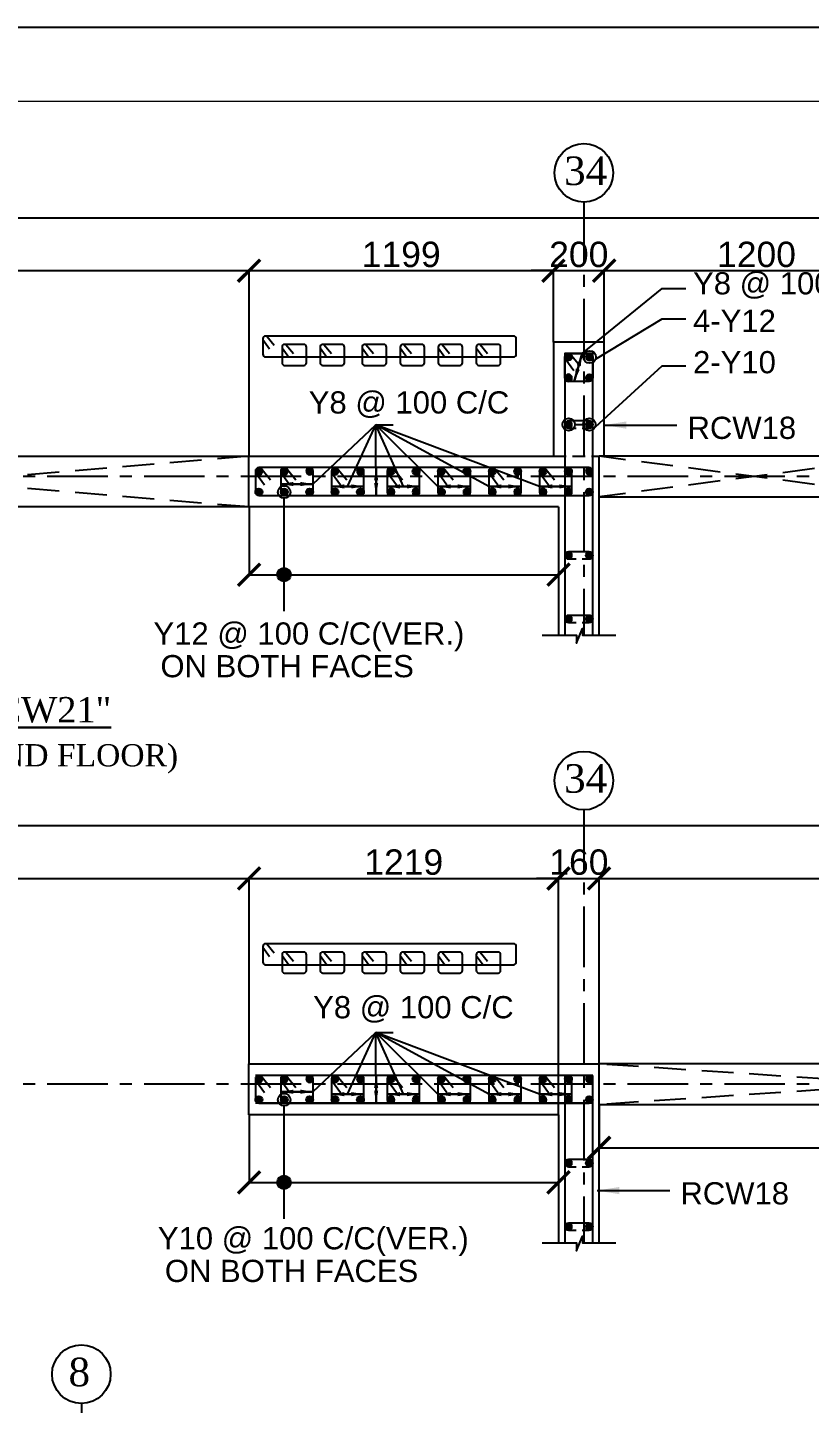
# Model space of a CAD drawing. Header units: inches. Extents: x 200139 to 352388, y -289304 to -188971.
# Drawn here: x 230904 to 243224, y -210664 to -188971 of the extents above; entities that cross this region are included whole.
import ezdxf
from ezdxf.enums import TextEntityAlignment as Align

# ---------------------------------------------------------------- set-up
doc = ezdxf.new("R2010")
doc.units = ezdxf.units.IN
doc.header["$MEASUREMENT"] = 0
doc.linetypes.add('CENTER', pattern=[50.8, 31.75, -6.35, 6.35, -6.35])
doc.linetypes.add('Hidden', pattern=[3, 2, -1])
for name, color, linetype in [('1', 8, 'Continuous'), ('160 WALL OPEING', 1, 'Continuous'), ('5', 2, 'Continuous'), ('ARROW', 5, 'Continuous'), ('DIM', 251, 'Continuous'), ('GIRD CIR', 1, 'Continuous'), ('GIRD TEXT', 4, 'Continuous'), ('GRID', 8, 'CENTER'), ('LINKS', 3, 'Continuous'), ('OPENING', 1, 'Continuous'), ('SHEAR WALL', 6, 'Continuous'), ('STRRIUPS', 6, 'Continuous'), ('Ttxt', 3, 'Continuous')]:
    doc.layers.add(name, color=color, linetype=linetype)
for name, color, linetype, lineweight in [('JKEC COLHAT', 2, 'Continuous', 20), ('Tex', 3, 'Continuous', 13), ('text', 4, 'Continuous', 30)]:
    doc.layers.add(name, color=color, linetype=linetype, lineweight=lineweight)
doc.styles.add('Arial', font='arial.ttf', dxfattribs={"height": 400})
doc.styles.add('T200', font='sanss___.ttf', dxfattribs={"height": 250})
doc.styles.add('T400', font='romantic.ttf')
doc.dimstyles.new('SCALE-25', dxfattribs={"dimtxt": 400, "dimasz": 350, "dimexe": 0, "dimexo": 0, "dimgap": 50, "dimtad": 1, "dimdec": 0, "dimlfac": 0.25, "dimzin": 0, "dimdsep": 46, "dimtxsty": 'Arial', "dimblk": 'ARCHTICK', "dimcen": 0, "dimclrd": 5, "dimclre": 8, "dimclrt": 1, "dimadec": 0, "dimazin": 0, "dimtfac": 1, "dimtdec": 0, "dimtix": 1, "dimtmove": 2, "dimatfit": 3, "dimfxl": 0, "dimtolj": 1, "dimtzin": 0, "dimlwd": -1, "dimarcsym": 0})
doc.dimstyles.new('T200', dxfattribs={"dimtxt": 300, "dimasz": 150, "dimexe": 0, "dimexo": 0, "dimgap": 5, "dimtad": 1, "dimdec": 0, "dimrnd": 5, "dimzin": 0, "dimdsep": 46, "dimtxsty": 'T200', "dimblk": 'ARCHTICK', "dimcen": 300, "dimclrd": 5, "dimclre": 252, "dimclrt": 1, "dimadec": 0, "dimazin": 0, "dimtfac": 50, "dimtdec": 0, "dimtofl": 0, "dimtmove": 2, "dimatfit": 3, "dimfxl": 1, "dimtolj": 1, "dimtzin": 0, "dimarcsym": 2})

# ---------------------------------------------------------------- blocks, each defined once
blk = doc.blocks.new('R1')
at = {"layer": '5'}
h = blk.add_hatch(color=256, dxfattribs=at)
edge = h.paths.add_edge_path()
edge.add_arc((0, 0), 69.6, 0, 360)
at = {"layer": '5', "color": 6}
blk.add_circle((0, 0), 69.6, dxfattribs=at)
blk = doc.blocks.new('_ARCHTICK')
at = {"color": 0, "linetype": 'ByBlock', "const_width": 0.15}
blk.add_lwpolyline([(-0.5, -0.5), (0.5, 0.5)], dxfattribs=at)
blk = doc.blocks.new('*D161')
at = {"layer": 'Defpoints', "color": 0}
for p in [(234394, -196530, -14), (239271, -196530, -14), (239271, -197597)]:
    blk.add_point(p, dxfattribs=at)
at = {"layer": 'DIM', "color": 8, "lineweight": -2}
for p, q in [((234394, -196530), (234394, -197597)), ((239271, -196530), (239271, -197597))]:
    blk.add_line(p, q, dxfattribs=at)
at = {"layer": 'DIM', "color": 5}
blk.add_line((234394, -197597), (239271, -197597), dxfattribs=at)
at = {"layer": 'DIM', "color": 5, "xscale": 350, "yscale": 350, "zscale": 350, "rotation": 180}
blk.add_blockref('_ARCHTICK', (234394, -197597), dxfattribs=at)
at = {"layer": 'DIM', "color": 5, "xscale": 350, "yscale": 350, "zscale": 350}
blk.add_blockref('_ARCHTICK', (239271, -197597), dxfattribs=at)
blk = doc.blocks.new('ARCHTICK')
at = {"color": 0, "const_width": 0.15}
blk.add_lwpolyline([(-0.5, -0.5), (0.5, 0.5)], dxfattribs=at)
blk = doc.blocks.new('*D165')
at = {"layer": 'Defpoints', "color": 0}
for p in [(253831, -191969), (204796, -193930), (253831, -193930, -59)]:
    blk.add_point(p, dxfattribs=at)
at = {"layer": 'DIM', "color": 8, "lineweight": -2}
for p, q in [((204796, -193930), (204796, -191969)), ((253831, -193930), (253831, -191969))]:
    blk.add_line(p, q, dxfattribs=at)
at = {"layer": 'DIM', "color": 5}
blk.add_line((204796, -191969), (253831, -191969), dxfattribs=at)
at = {"layer": 'DIM', "color": 5, "xscale": 350, "yscale": 350, "zscale": 350, "rotation": 180}
blk.add_blockref('_ARCHTICK', (204796, -191969), dxfattribs=at)
at = {"layer": 'DIM', "color": 5, "xscale": 350, "yscale": 350, "zscale": 350}
blk.add_blockref('_ARCHTICK', (253831, -191969), dxfattribs=at)
at = {"layer": 'DIM', "color": 1, "insert": (229314, -191715), "char_height": 400, "attachment_point": 5, "style": 'Arial'}
blk.add_mtext('\\A1;12259', dxfattribs=at)
blk = doc.blocks.new('*D275')
at = {"layer": 'Defpoints', "color": 0}
for p in [(234394, -192804), (224794, -195730, 0), (234394, -195730, 0)]:
    blk.add_point(p, dxfattribs=at)
at = {"layer": 'DIM', "color": 8, "lineweight": -2}
for p, q in [((224794, -195730), (224794, -192804)), ((234394, -195730), (234394, -192804))]:
    blk.add_line(p, q, dxfattribs=at)
at = {"layer": 'DIM', "color": 5}
blk.add_line((224794, -192804), (234394, -192804), dxfattribs=at)
at = {"layer": 'DIM', "color": 5, "xscale": 350, "yscale": 350, "zscale": 350, "rotation": 180}
blk.add_blockref('_ARCHTICK', (224794, -192804), dxfattribs=at)
at = {"layer": 'DIM', "color": 5, "xscale": 350, "yscale": 350, "zscale": 350}
blk.add_blockref('_ARCHTICK', (234394, -192804), dxfattribs=at)
at = {"layer": 'DIM', "color": 1, "insert": (229594, -192550), "char_height": 400, "attachment_point": 5, "style": 'Arial'}
blk.add_mtext('\\A1;2400', dxfattribs=at)
blk = doc.blocks.new('*D276')
at = {"layer": 'Defpoints', "color": 0}
for p in [(239190, -192804), (239190, -193930), (234394, -195730, 0)]:
    blk.add_point(p, dxfattribs=at)
at = {"layer": 'DIM', "color": 8, "lineweight": -2}
for p, q in [((234394, -195730), (234394, -192804)), ((239190, -193930), (239190, -192804))]:
    blk.add_line(p, q, dxfattribs=at)
at = {"layer": 'DIM', "color": 5}
blk.add_line((234394, -192804), (239190, -192804), dxfattribs=at)
at = {"layer": 'DIM', "color": 5, "xscale": 350, "yscale": 350, "zscale": 350, "rotation": 180}
blk.add_blockref('_ARCHTICK', (234394, -192804), dxfattribs=at)
at = {"layer": 'DIM', "color": 5, "xscale": 350, "yscale": 350, "zscale": 350}
blk.add_blockref('_ARCHTICK', (239190, -192804), dxfattribs=at)
at = {"layer": 'DIM', "color": 1, "insert": (236792, -192550), "char_height": 400, "attachment_point": 5, "style": 'Arial'}
blk.add_mtext('\\A1;1199', dxfattribs=at)
blk = doc.blocks.new('*D277')
at = {"layer": 'Defpoints', "color": 0}
for p in [(239990, -192804), (239190, -193930), (239990, -193930)]:
    blk.add_point(p, dxfattribs=at)
at = {"layer": 'DIM', "color": 5}
for p, q in [((239190, -192804), (238840, -192804)), ((239190, -192804), (239990, -192804)), ((239990, -192804), (240340, -192804))]:
    blk.add_line(p, q, dxfattribs=at)
at = {"layer": 'DIM', "color": 8, "lineweight": -2}
for p, q in [((239190, -193930), (239190, -192804)), ((239990, -193930), (239990, -192804))]:
    blk.add_line(p, q, dxfattribs=at)
at = {"layer": 'DIM', "color": 5, "xscale": 350, "yscale": 350, "zscale": 350}
blk.add_blockref('_ARCHTICK', (239190, -192804), dxfattribs=at)
at = {"layer": 'DIM', "color": 5, "xscale": 350, "yscale": 350, "zscale": 350, "rotation": 180}
blk.add_blockref('_ARCHTICK', (239990, -192804), dxfattribs=at)
at = {"layer": 'DIM', "color": 1, "insert": (239590, -192550), "char_height": 400, "attachment_point": 5, "style": 'Arial'}
blk.add_mtext('\\A1;200', dxfattribs=at)
blk = doc.blocks.new('*D278')
at = {"layer": 'Defpoints', "color": 0}
for p in [(244790, -192804), (239990, -193930), (244790, -195730)]:
    blk.add_point(p, dxfattribs=at)
at = {"layer": 'DIM', "color": 8, "lineweight": -2}
for p, q in [((239990, -193930), (239990, -192804)), ((244790, -195730), (244790, -192804))]:
    blk.add_line(p, q, dxfattribs=at)
at = {"layer": 'DIM', "color": 5}
blk.add_line((239990, -192804), (244790, -192804), dxfattribs=at)
at = {"layer": 'DIM', "color": 5, "xscale": 350, "yscale": 350, "zscale": 350, "rotation": 180}
blk.add_blockref('_ARCHTICK', (239990, -192804), dxfattribs=at)
at = {"layer": 'DIM', "color": 5, "xscale": 350, "yscale": 350, "zscale": 350}
blk.add_blockref('_ARCHTICK', (244790, -192804), dxfattribs=at)
at = {"layer": 'DIM', "color": 1, "insert": (242390, -192550), "char_height": 400, "attachment_point": 5, "style": 'Arial'}
blk.add_mtext('\\A1;1200', dxfattribs=at)
blk = doc.blocks.new('A$C6624407F')
at = {"layer": 'STRRIUPS', "ltscale": 0.2}
for p, q in [((-179, 91), (-73, -56)), ((-119, 145), (0, 0)), ((183, 13), (302, -132)), ((783, 13), (902, -132)), ((1444, 13, 44), (1563, -132, 44)), ((2044, 13, 44), (2163, -132, 44)), ((2644, 13, 44), (2763, -132, 44)), ((3244, 13, 44), (3363, -132, 44)), ((123, -41), (229, -188)), ((723, -41), (829, -188)), ((1384, -41, 44), (1490, -188, 44)), ((1984, -41, 44), (2090, -188, 44)), ((2584, -41, 44), (2690, -188, 44)), ((3184, -41, 44), (3290, -188, 44))]:
    blk.add_line(p, q, dxfattribs=at)
for points in [[(-138, -185), (3772, -185, 0.414214), (3814, -143), (3814, 104, 0.414214), (3772, 145), (-138, 145, 0.414214), (-179, 104), (-179, -143, 0.414214)], [(164, -317), (465, -317, 0.414214), (507, -276), (507, -28, 0.414214), (465, 13), (164, 13, 0.414214), (123, -28), (123, -276, 0.414214)], [(764, -317), (1065, -317, 0.414214), (1107, -276), (1107, -28, 0.414214), (1065, 13), (764, 13, 0.414214), (723, -28), (723, -276, 0.414214)]]:
    blk.add_lwpolyline(points, format="xyb", close=True, dxfattribs=at)
at = {"layer": 'STRRIUPS', "ltscale": 0.2, "elevation": 44}
for points in [[(1425, -317), (1726, -317, 0.414214), (1767, -276), (1767, -28, 0.414214), (1726, 13), (1425, 13, 0.414214), (1384, -28), (1384, -276, 0.414214)], [(2025, -317), (2326, -317, 0.414214), (2367, -276), (2367, -28, 0.414214), (2326, 13), (2025, 13, 0.414214), (1984, -28), (1984, -276, 0.414214)], [(2625, -317), (2926, -317, 0.414214), (2967, -276), (2967, -28, 0.414214), (2926, 13), (2625, 13, 0.414214), (2584, -28), (2584, -276, 0.414214)], [(3225, -317), (3526, -317, 0.414214), (3567, -276), (3567, -28, 0.414214), (3526, 13), (3225, 13, 0.414214), (3184, -28), (3184, -276, 0.414214)]]:
    blk.add_lwpolyline(points, format="xyb", close=True, dxfattribs=at)
blk = doc.blocks.new('*D284')
at = {"layer": 'Defpoints', "color": 0}
for p in [(234394, -206111, -14), (239271, -206111, -14), (239271, -207178)]:
    blk.add_point(p, dxfattribs=at)
at = {"layer": 'DIM', "color": 8, "lineweight": -2}
for p, q in [((234394, -206111), (234394, -207178)), ((239271, -206111), (239271, -207178))]:
    blk.add_line(p, q, dxfattribs=at)
at = {"layer": 'DIM', "color": 5}
blk.add_line((234394, -207178), (239271, -207178), dxfattribs=at)
at = {"layer": 'DIM', "color": 5, "xscale": 350, "yscale": 350, "zscale": 350, "rotation": 180}
blk.add_blockref('_ARCHTICK', (234394, -207178), dxfattribs=at)
at = {"layer": 'DIM', "color": 5, "xscale": 350, "yscale": 350, "zscale": 350}
blk.add_blockref('_ARCHTICK', (239271, -207178), dxfattribs=at)
blk = doc.blocks.new('*D287')
at = {"layer": 'Defpoints', "color": 0}
for p in [(234394, -202386), (210394, -205311, -59), (234394, -205311, 0)]:
    blk.add_point(p, dxfattribs=at)
at = {"layer": 'DIM', "color": 8, "lineweight": -2}
for p, q in [((210394, -205311), (210394, -202386)), ((234394, -205311), (234394, -202386))]:
    blk.add_line(p, q, dxfattribs=at)
at = {"layer": 'DIM', "color": 5}
blk.add_line((210394, -202386), (234394, -202386), dxfattribs=at)
at = {"layer": 'DIM', "color": 5, "xscale": 350, "yscale": 350, "zscale": 350, "rotation": 180}
blk.add_blockref('_ARCHTICK', (210394, -202386), dxfattribs=at)
at = {"layer": 'DIM', "color": 5, "xscale": 350, "yscale": 350, "zscale": 350}
blk.add_blockref('_ARCHTICK', (234394, -202386), dxfattribs=at)
at = {"layer": 'DIM', "color": 1, "insert": (222394, -202131), "char_height": 400, "attachment_point": 5, "style": 'Arial'}
blk.add_mtext('\\A1;6000', dxfattribs=at)
blk = doc.blocks.new('*D288')
at = {"layer": 'Defpoints', "color": 0}
for p in [(253831, -201551), (204796, -203511), (253831, -203511, -59)]:
    blk.add_point(p, dxfattribs=at)
at = {"layer": 'DIM', "color": 8, "lineweight": -2}
for p, q in [((204796, -203511), (204796, -201551)), ((253831, -203511), (253831, -201551))]:
    blk.add_line(p, q, dxfattribs=at)
at = {"layer": 'DIM', "color": 5}
blk.add_line((204796, -201551), (253831, -201551), dxfattribs=at)
at = {"layer": 'DIM', "color": 5, "xscale": 350, "yscale": 350, "zscale": 350, "rotation": 180}
blk.add_blockref('_ARCHTICK', (204796, -201551), dxfattribs=at)
at = {"layer": 'DIM', "color": 5, "xscale": 350, "yscale": 350, "zscale": 350}
blk.add_blockref('_ARCHTICK', (253831, -201551), dxfattribs=at)
at = {"layer": 'DIM', "color": 1, "insert": (229314, -201296), "char_height": 400, "attachment_point": 5, "style": 'Arial'}
blk.add_mtext('\\A1;12259', dxfattribs=at)
blk = doc.blocks.new('*D291')
at = {"layer": 'Defpoints', "color": 0}
for p in [(239271, -202386), (234394, -205311, 0), (239271, -206111, 0)]:
    blk.add_point(p, dxfattribs=at)
at = {"layer": 'DIM', "color": 8, "lineweight": -2}
for p, q in [((234394, -205311), (234394, -202386)), ((239271, -206111), (239271, -202386))]:
    blk.add_line(p, q, dxfattribs=at)
at = {"layer": 'DIM', "color": 5}
blk.add_line((234394, -202386), (239271, -202386), dxfattribs=at)
at = {"layer": 'DIM', "color": 5, "xscale": 350, "yscale": 350, "zscale": 350, "rotation": 180}
blk.add_blockref('_ARCHTICK', (234394, -202386), dxfattribs=at)
at = {"layer": 'DIM', "color": 5, "xscale": 350, "yscale": 350, "zscale": 350}
blk.add_blockref('_ARCHTICK', (239271, -202386), dxfattribs=at)
at = {"layer": 'DIM', "color": 1, "insert": (236832, -202131), "char_height": 400, "attachment_point": 5, "style": 'Arial'}
blk.add_mtext('\\A1;1219', dxfattribs=at)
blk = doc.blocks.new('*D292')
at = {"layer": 'Defpoints', "color": 0}
for p in [(239911, -202386), (239911, -205311), (239271, -206111, 0)]:
    blk.add_point(p, dxfattribs=at)
at = {"layer": 'DIM', "color": 5}
for p, q in [((239271, -202386), (238921, -202386)), ((239271, -202386), (239911, -202386)), ((239911, -202386), (240261, -202386))]:
    blk.add_line(p, q, dxfattribs=at)
at = {"layer": 'DIM', "color": 8, "lineweight": -2}
for p, q in [((239271, -206111), (239271, -202386)), ((239911, -205311), (239911, -202386))]:
    blk.add_line(p, q, dxfattribs=at)
at = {"layer": 'DIM', "color": 5, "xscale": 350, "yscale": 350, "zscale": 350}
blk.add_blockref('_ARCHTICK', (239271, -202386), dxfattribs=at)
at = {"layer": 'DIM', "color": 5, "xscale": 350, "yscale": 350, "zscale": 350, "rotation": 180}
blk.add_blockref('_ARCHTICK', (239911, -202386), dxfattribs=at)
at = {"layer": 'DIM', "color": 1, "insert": (239591, -202131), "char_height": 400, "attachment_point": 5, "style": 'Arial'}
blk.add_mtext('\\A1;160', dxfattribs=at)
blk = doc.blocks.new('*D293')
at = {"layer": 'Defpoints', "color": 0}
for p in [(249510, -202386), (239911, -205311), (249510, -205311)]:
    blk.add_point(p, dxfattribs=at)
at = {"layer": 'DIM', "color": 8, "lineweight": -2}
for p, q in [((239911, -205311), (239911, -202386)), ((249510, -205311), (249510, -202386))]:
    blk.add_line(p, q, dxfattribs=at)
at = {"layer": 'DIM', "color": 5}
blk.add_line((239911, -202386), (249510, -202386), dxfattribs=at)
at = {"layer": 'DIM', "color": 5, "xscale": 350, "yscale": 350, "zscale": 350, "rotation": 180}
blk.add_blockref('_ARCHTICK', (239911, -202386), dxfattribs=at)
at = {"layer": 'DIM', "color": 5, "xscale": 350, "yscale": 350, "zscale": 350}
blk.add_blockref('_ARCHTICK', (249510, -202386), dxfattribs=at)
at = {"layer": 'DIM', "color": 1, "insert": (244710, -202131), "char_height": 400, "attachment_point": 5, "style": 'Arial'}
blk.add_mtext('\\A1;2400', dxfattribs=at)
blk = doc.blocks.new('*D296')
at = {"layer": 'Defpoints', "color": 0}
for p in [(239911, -205951), (249510, -205951), (249510, -206633)]:
    blk.add_point(p, dxfattribs=at)
at = {"layer": 'DIM', "color": 8, "lineweight": -2}
for p, q in [((239911, -205951), (239911, -206633)), ((249510, -205951), (249510, -206633))]:
    blk.add_line(p, q, dxfattribs=at)
at = {"layer": 'DIM', "color": 5}
blk.add_line((239911, -206633), (249510, -206633), dxfattribs=at)
at = {"layer": 'DIM', "color": 5, "xscale": 350, "yscale": 350, "zscale": 350, "rotation": 180}
blk.add_blockref('_ARCHTICK', (239911, -206633), dxfattribs=at)
at = {"layer": 'DIM', "color": 5, "xscale": 350, "yscale": 350, "zscale": 350}
blk.add_blockref('_ARCHTICK', (249510, -206633), dxfattribs=at)
at = {"layer": 'DIM', "color": 1, "insert": (244710, -206379), "char_height": 400, "attachment_point": 5, "style": 'Arial'}
blk.add_mtext('\\A1;2400', dxfattribs=at)

msp = doc.modelspace()

# ---------------------------------------------------------------- hatches: boundary and pattern name
at = {"layer": 'ARROW'}
h = msp.add_hatch(color=256, dxfattribs=at)
edge = h.paths.add_edge_path()
edge.add_arc((234945, -197596.6), 106, 0, 360)
h = msp.add_hatch(color=256, dxfattribs=at)
edge = h.paths.add_edge_path()
edge.add_arc((234945, -207177.7), 106, 0, 360)

# ---------------------------------------------------------------- linework, layer by layer
at = {"layer": '1', "linetype": 'Hidden', "ltscale": 100}
msp.add_line((239190.7, -195729.6), (239910.7, -195729.6), dxfattribs=at)
at = {"layer": '1', "elevation": 59}
for points in [[(239011.8, -198550.6), (239554.3, -198550.6), (239554.3, -198674.9), (239647.9, -198445), (239647.9, -198550.6), (240173.6, -198550.6)], [(239011.8, -208131.7), (239554.3, -208131.7), (239554.3, -208256), (239647.9, -208026), (239647.9, -208131.7), (240173.6, -208131.7)]]:
    msp.add_lwpolyline(points, dxfattribs=at)
at = {"layer": '160 WALL OPEING', "linetype": 'Hidden', "ltscale": 250}
for p, q in [((234393.5, -196529.6, 0), (224793.5, -195729.6, 0)), ((234393.5, -195729.6, -59), (224793.5, -196529.6, 59)), ((244789.9, -196369.6), (239910.7, -195729.6)), ((244789.9, -195729.6, -59), (239910.7, -196369.6)), ((249510, -205950.6), (239910.7, -205310.6)), ((249510, -205310.6), (239910.7, -205950.6))]:
    msp.add_line(p, q, dxfattribs=at)
at = {"layer": '5'}
for p, q in [((239810.7, -205490.6), (234493.5, -205490.6)), ((239810.7, -205930.6, 59), (234493.5, -205930.6, 59))]:
    msp.add_line(p, q, dxfattribs=at)
for points in [[(239810.7, -198550.6), (239810.7, -194109.6), (239370.7, -194109.6), (239370.7, -198550.6)], [(239370.7, -205490.6), (239370.7, -208131.7)], [(239810.7, -208131.7), (239810.7, -205490.6)]]:
    msp.add_lwpolyline(points, dxfattribs=at)
at = {"layer": 'ARROW'}
for p, q in [((239529.2, -195229.6, 0), (239656.5, -195229.6, 59)), ((234945, -196392.4, 59), (234945, -198172.4, 59)), ((234945, -205973.5, 59), (234945, -207753.5, 59))]:
    msp.add_line(p, q, dxfattribs=at)
for points, elevation in [([(239643, -194109.6), (240905.4, -193085.4), (241277.3, -193085.4)], 59), ([(239853.1, -194199.5), (240905.4, -193561.8), (241277.3, -193561.8)], 59), ([(239853.1, -195263.8), (240905.4, -194304.6), (241277.3, -194304.6)], 59), ([(235401.4, -196167.9), (236393.7, -195235.7)], 0), ([(235945.7, -196205.9), (236393.7, -195235.7)], 0), ([(236393.7, -195909.6), (236393.7, -195235.7), (236664.7, -195235.7)], 0), ([(236826.4, -196205.9), (236393.7, -195235.7)], 59), ([(237370.7, -196205.9), (236393.7, -195235.7)], 59), ([(238170.7, -196205.9), (236393.7, -195235.7)], 59), ([(238970.7, -196205.9), (236393.7, -195235.7)], 59), ([(235401.4, -205749), (236393.7, -204816.8)], 0), ([(235945.7, -205787), (236393.7, -204816.8)], 0), ([(236393.7, -205490.6), (236393.7, -204816.8), (236664.7, -204816.8)], 0), ([(236826.4, -205787), (236393.7, -204816.8)], 59), ([(237370.7, -205787), (236393.7, -204816.8)], 59), ([(238170.7, -205787), (236393.7, -204816.8)], 59), ([(238970.7, -205787), (236393.7, -204816.8)], 59)]:
    msp.add_lwpolyline(points, dxfattribs=dict(at, elevation=elevation))
for centre, radius in [((239760.7, -194165.3, 59), 98.5), ((239430.7, -195229.6, 0), 98.5), ((239755, -195229.6, 59), 98.5), ((234948.5, -196293.9, 59), 98.5), ((234945, -197596.6, 72.5), 106), ((234948.5, -205875, 59), 98.5), ((234945, -207177.7, 72.5), 106)]:
    msp.add_circle(centre, radius, dxfattribs=at)
at = {"layer": 'Defpoints', "ltscale": 0.2}
msp.add_lwpolyline([(200138.9, -289303.9), (342472.3, -289303.9), (342472.3, -188970.6), (200138.9, -188970.6)], close=True, dxfattribs=at)
at = {"layer": 'GIRD CIR'}
for centre in [(239670.7, -191263.2, 0), (239670.7, -200844.3, 0), (231752.3, -210202.1, 59)]:
    msp.add_circle(centre, 461.7, dxfattribs=at)
at = {"layer": 'GRID', "ltscale": 30}
for p, q in [((239670.7, -191724.9, 0), (239670.7, -198550.6, 0)), ((255028.2, -196049.6), (203721.7, -196049.6, 59)), ((239670.7, -201306, 0), (239670.7, -208131.7, 0)), ((255028.2, -205630.6), (203721.7, -205630.6, 59)), ((231752.3, -210663.9, 59), (231752.3, -217485.2, 59))]:
    msp.add_line(p, q, dxfattribs=at)
at = {"layer": 'JKEC COLHAT', "ltscale": 0.2}
msp.add_lwpolyline([(201305.6, -288137.2), (341305.6, -288137.2), (341305.6, -190137.2), (201305.6, -190137.2)], close=True, dxfattribs=at)
at = {"layer": 'LINKS', "elevation": 59}
for points in [[(239642.4, -195285.3), (239755.1, -195285.3, 1), (239755.1, -195173.9), (239426.4, -195173.9, 1), (239426.4, -195285.3), (239545.9, -195285.3)], [(239642.4, -197349.6), (239755.1, -197349.6, 1), (239755.1, -197238.2), (239426.4, -197238.2, 1), (239426.4, -197349.6), (239546, -197349.6)], [(239642.4, -198349.6), (239755.1, -198349.6, 1), (239755.1, -198238.2), (239426.4, -198238.2, 1), (239426.4, -198349.6), (239546, -198349.6)], [(239642.4, -206930.6), (239755.1, -206930.6, 1), (239755.1, -206819.3), (239426.4, -206819.3, 1), (239426.4, -206930.6), (239546, -206930.6)], [(239642.4, -207930.6), (239755.1, -207930.6, 1), (239755.1, -207819.3), (239426.4, -207819.3, 1), (239426.4, -207930.6), (239546, -207930.6)]]:
    msp.add_lwpolyline(points, format="xyb", dxfattribs=at)
at = {"layer": 'OPENING', "color": 1, "elevation": 59}
for points in [[(224793.5, -195729.6), (234393.5, -195729.6)], [(234393.5, -196529.6), (224793.5, -196529.6)]]:
    msp.add_lwpolyline(points, dxfattribs=at)
at = {"layer": 'OPENING', "color": 1}
for points in [[(244789.9, -195729.6), (239910.7, -195729.6)], [(239910.7, -196369.6), (244789.9, -196369.6)], [(249510, -205310.6), (239910.7, -205310.6)], [(239910.7, -205950.6), (249510, -205950.6)]]:
    msp.add_lwpolyline(points, dxfattribs=at)
at = {"layer": 'SHEAR WALL', "color": 4}
for p, q in [((234393.5, -196529.6, 0), (234393.5, -195729.6, 0)), ((239910.7, -196369.6), (239910.7, -195729.6)), ((234393.5, -206110.6, 0), (234393.5, -205310.6)), ((239910.7, -205950.6), (239910.7, -205310.6))]:
    msp.add_line(p, q, dxfattribs=at)
for points in [[(239990, -195729.6), (239990, -193929.6), (239190, -193929.6), (239190, -195729.6)], [(239270.7, -196529.6), (239270.7, -198550.6)], [(239910.7, -198550.6), (239910.7, -196369.6)], [(239910.7, -208131.7), (239910.7, -205950.6)], [(239270.7, -206110.6), (239270.7, -208131.7)]]:
    msp.add_lwpolyline(points, dxfattribs=at)
at = {"layer": 'SHEAR WALL', "color": 4, "elevation": 0}
for points in [[(234393.5, -195729.6), (234393.5, -195729.6), (239190.7, -195729.6)], [(239270.7, -196529.6), (234393.5, -196529.6)], [(234393.5, -205310.6), (234393.5, -205310.6), (239910.7, -205310.6)], [(239270.7, -206110.6), (234393.5, -206110.6)]]:
    msp.add_lwpolyline(points, dxfattribs=at)
at = {"layer": 'STRRIUPS', "ltscale": 0.2}
for p, q in [((239476.6, -194140.5, 59), (239609.7, -194303.3, 59)), ((239387.8, -194205, 59), (239512.5, -194378, 59)), ((234510.5, -196005, 0), (234635.2, -196178, 0)), ((234599.4, -195940.5, 0), (234732.5, -196103.3, 0)), ((234910.5, -196005, 0), (235035.2, -196178, 0)), ((234999.4, -195940.5, 0), (235132.5, -196103.3, 0)), ((235710.5, -196005, 0), (235835.2, -196178, 0)), ((235799.4, -195940.5, 0), (235932.5, -196103.3, 0)), ((236591.2, -196005, 59), (236715.9, -196178, 59)), ((236680.1, -195940.5, 59), (236813.2, -196103.3, 59)), ((237387.8, -196005, 59), (237512.5, -196178, 59)), ((237476.6, -195940.5, 59), (237609.7, -196103.3, 59)), ((238187.8, -196005, 59), (238312.5, -196178, 59)), ((238276.6, -195940.5, 59), (238409.7, -196103.3, 59)), ((238987.8, -196005, 59), (239112.5, -196178, 59)), ((239076.6, -195940.5, 59), (239209.7, -196103.3, 59)), ((234510.5, -205586.1, 0), (234635.2, -205759, 0)), ((234599.4, -205521.6, 0), (234732.5, -205684.4, 0)), ((234910.5, -205586.1, 0), (235035.2, -205759, 0)), ((234999.4, -205521.6, 0), (235132.5, -205684.4, 0)), ((235710.5, -205586.1, 0), (235835.2, -205759, 0)), ((235799.4, -205521.6, 0), (235932.5, -205684.4, 0)), ((236591.2, -205586.1, 59), (236715.9, -205759, 59)), ((236680.1, -205521.6, 59), (236813.2, -205684.4, 59)), ((237387.8, -205586.1, 59), (237512.5, -205759, 59)), ((237476.6, -205521.6, 59), (237609.7, -205684.4, 59)), ((238187.8, -205586.1, 59), (238312.5, -205759, 59)), ((238276.6, -205521.6, 59), (238409.7, -205684.4, 59)), ((238987.8, -205586.1, 59), (239112.5, -205759, 59)), ((239076.6, -205521.6, 59), (239209.7, -205684.4, 59))]:
    msp.add_line(p, q, dxfattribs=at)
for points, elevation in [([(239755.7, -194549.6), (239425.7, -194549.6, -0.4142136), (239370.7, -194494.6), (239370.7, -194164.6, -0.4142136), (239425.7, -194109.6), (239755.7, -194109.6, -0.4142136), (239810.7, -194164.6), (239810.7, -194494.6, -0.4142136)], 117.9), ([(234548.5, -196349.6), (239755.7, -196349.6, 0.4142136), (239810.7, -196294.6), (239810.7, -195964.6, 0.4142136), (239755.7, -195909.6), (234548.5, -195909.6, 0.4142136), (234493.5, -195964.6), (234493.5, -196294.6, 0.4142136)], 59), ([(234948.5, -196349.6), (235349.9, -196349.6, 0.4142136), (235404.9, -196294.6), (235404.9, -195964.6, 0.4142136), (235349.9, -195909.6), (234948.5, -195909.6, 0.4142136), (234893.5, -195964.6), (234893.5, -196294.6, 0.4142136)], 59), ([(235748.5, -196349.6), (236149.9, -196349.6, 0.4142136), (236204.9, -196294.6), (236204.9, -195964.6, 0.4142136), (236149.9, -195909.6), (235748.5, -195909.6, 0.4142136), (235693.5, -195964.6), (235693.5, -196294.6, 0.4142136)], 59), ([(236625.7, -196349.6), (237027.1, -196349.6, 0.4142136), (237082.1, -196294.6), (237082.1, -195964.6, 0.4142136), (237027.1, -195909.6), (236625.7, -195909.6, 0.4142136), (236570.7, -195964.6), (236570.7, -196294.6, 0.4142136)], 117.9), ([(237425.7, -196349.6), (237827.1, -196349.6, 0.4142136), (237882.1, -196294.6), (237882.1, -195964.6, 0.4142136), (237827.1, -195909.6), (237425.7, -195909.6, 0.4142136), (237370.7, -195964.6), (237370.7, -196294.6, 0.4142136)], 117.9), ([(238225.7, -196349.6), (238627.1, -196349.6, 0.4142136), (238682.1, -196294.6), (238682.1, -195964.6, 0.4142136), (238627.1, -195909.6), (238225.7, -195909.6, 0.4142136), (238170.7, -195964.6), (238170.7, -196294.6, 0.4142136)], 117.9), ([(239025.7, -196349.6), (239427.1, -196349.6, 0.4142136), (239482.1, -196294.6), (239482.1, -195964.6, 0.4142136), (239427.1, -195909.6), (239025.7, -195909.6, 0.4142136), (238970.7, -195964.6), (238970.7, -196294.6, 0.4142136)], 117.9), ([(234548.5, -205930.6), (239755.7, -205930.6, 0.4142136), (239810.7, -205875.6), (239810.7, -205545.6, 0.4142136), (239755.7, -205490.6), (234548.5, -205490.6, 0.4142136), (234493.5, -205545.6), (234493.5, -205875.6, 0.4142136)], 59), ([(234948.5, -205930.6), (235349.9, -205930.6, 0.4142136), (235404.9, -205875.6), (235404.9, -205545.6, 0.4142136), (235349.9, -205490.6), (234948.5, -205490.6, 0.4142136), (234893.5, -205545.6), (234893.5, -205875.6, 0.4142136)], 59), ([(235748.5, -205930.6), (236149.9, -205930.6, 0.4142136), (236204.9, -205875.6), (236204.9, -205545.6, 0.4142136), (236149.9, -205490.6), (235748.5, -205490.6, 0.4142136), (235693.5, -205545.6), (235693.5, -205875.6, 0.4142136)], 59), ([(236625.7, -205930.6), (237027.1, -205930.6, 0.4142136), (237082.1, -205875.6), (237082.1, -205545.6, 0.4142136), (237027.1, -205490.6), (236625.7, -205490.6, 0.4142136), (236570.7, -205545.6), (236570.7, -205875.6, 0.4142136)], 117.9), ([(237425.7, -205930.6), (237827.1, -205930.6, 0.4142136), (237882.1, -205875.6), (237882.1, -205545.6, 0.4142136), (237827.1, -205490.6), (237425.7, -205490.6, 0.4142136), (237370.7, -205545.6), (237370.7, -205875.6, 0.4142136)], 117.9), ([(238225.7, -205930.6), (238627.1, -205930.6, 0.4142136), (238682.1, -205875.6), (238682.1, -205545.6, 0.4142136), (238627.1, -205490.6), (238225.7, -205490.6, 0.4142136), (238170.7, -205545.6), (238170.7, -205875.6, 0.4142136)], 117.9), ([(239025.7, -205930.6), (239427.1, -205930.6, 0.4142136), (239482.1, -205875.6), (239482.1, -205545.6, 0.4142136), (239427.1, -205490.6), (239025.7, -205490.6, 0.4142136), (238970.7, -205545.6), (238970.7, -205875.6, 0.4142136)], 117.9)]:
    msp.add_lwpolyline(points, format="xyb", close=True, dxfattribs=dict(at, elevation=elevation))

# ---------------------------------------------------------------- block references
at = {"layer": '1', "linetype": 'Hidden', "ltscale": 100, "xscale": -0.8000000000465661, "yscale": 0.8000000000465661, "zscale": 0.8000000000465661, "rotation": 270}
for p in [(234549.2, -195965.3, 0), (234549.2, -205546.3, 0)]:
    msp.add_blockref('R1', p, dxfattribs=at)
at = {"layer": '5'}
for p in [(234791, -193979.6), (234791, -203560.6, 0)]:
    msp.add_blockref('A$C6624407F', p, dxfattribs=at)
at = {"layer": '5', "yscale": 0.8000000000465661, "zscale": 0.8000000000465661}
for p, xscale, rotation in [((239426.4, -194165.3, 59), 0.8000000000465661, 90.00000000000001), ((239755.1, -194165.3, 59), -0.8000000000465661, 270), ((239426.4, -194493.9, 59), -0.8000000000465661, 90), ((239755.1, -194493.9, 59), 0.8000000000465661, 270), ((239426.4, -195229.6, 59), -0.8000000000465661, 90), ((239755, -195229.6, 59), 0.8000000000465661, 270), ((234949.2, -195965.3, 0), -0.8000000000465661, 270), ((235349.2, -195965.3, 0), -0.8000000000465661, 270), ((235749.2, -195965.3, 0), -0.8000000000465661, 270), ((236149.2, -195965.3, 0), -0.8000000000465661, 270), ((236629.9, -195965.3, 59), 0.8000000000465661, 90.00000000000001), ((237026.4, -195965.3, 59), 0.8000000000465661, 90.00000000000001), ((237426.4, -195965.3, 59), 0.8000000000465661, 90.00000000000001), ((237826.4, -195965.3, 59), 0.8000000000465661, 90.00000000000001), ((238226.4, -195965.3, 59), 0.8000000000465661, 90.00000000000001), ((238626.4, -195965.3, 59), 0.8000000000465661, 90.00000000000001), ((239026.4, -195965.3, 59), 0.8000000000465661, 90.00000000000001), ((239026.4, -195965.3, 59), 0.8000000000465661, 90.00000000000001), ((239426.4, -195965.3, 59), 0.8000000000465661, 90.00000000000001), ((239755.1, -195965.3, 59), -0.8000000000465661, 270), ((234549.2, -196293.9, 0), 0.8000000000465661, 270), ((236629.9, -196293.9, 59), -0.8000000000465661, 90), ((237026.4, -196293.9, 59), -0.8000000000465661, 90), ((237426.4, -196293.9, 59), -0.8000000000465661, 90), ((237826.4, -196293.9, 59), -0.8000000000465661, 90), ((238226.4, -196293.9, 59), -0.8000000000465661, 90), ((238626.4, -196293.9, 59), -0.8000000000465661, 90), ((239026.4, -196293.9, 59), -0.8000000000465661, 90), ((239026.4, -196293.9, 59), -0.8000000000465661, 90), ((239426.4, -196293.9, 59), -0.8000000000465661, 90), ((239755.1, -196293.9, 59), 0.8000000000465661, 270), ((239426.4, -197293.9, 59), -0.8000000000465661, 90), ((239755.1, -197293.9, 59), 0.8000000000465661, 270), ((239426.4, -198293.9, 59), -0.8000000000465661, 90), ((239755.1, -198293.9, 59), 0.8000000000465661, 270), ((234949.2, -205546.3, 0), -0.8000000000465661, 270), ((235349.2, -205546.3, 0), -0.8000000000465661, 270), ((235749.2, -205546.3, 0), -0.8000000000465661, 270), ((236149.2, -205546.3, 0), -0.8000000000465661, 270), ((236629.9, -205546.3, 59), 0.8000000000465661, 90.00000000000001), ((237026.4, -205546.3, 59), 0.8000000000465661, 90.00000000000001), ((237426.4, -205546.3, 59), 0.8000000000465661, 90.00000000000001), ((237826.4, -205546.3, 59), 0.8000000000465661, 90.00000000000001), ((238226.4, -205546.3, 59), 0.8000000000465661, 90.00000000000001), ((238626.4, -205546.3, 59), 0.8000000000465661, 90.00000000000001), ((239026.4, -205546.3, 59), 0.8000000000465661, 90.00000000000001), ((239026.4, -205546.3, 59), 0.8000000000465661, 90.00000000000001), ((239426.4, -205546.3, 59), 0.8000000000465661, 90.00000000000001), ((239755.1, -205546.3, 59), -0.8000000000465661, 270), ((234549.2, -205875, 0), 0.8000000000465661, 270), ((236629.9, -205875, 59), -0.8000000000465661, 90), ((237026.4, -205875, 59), -0.8000000000465661, 90), ((237426.4, -205875, 59), -0.8000000000465661, 90), ((237826.4, -205875, 59), -0.8000000000465661, 90), ((238226.4, -205875, 59), -0.8000000000465661, 90), ((238626.4, -205875, 59), -0.8000000000465661, 90), ((239026.4, -205875, 59), -0.8000000000465661, 90), ((239026.4, -205875, 59), -0.8000000000465661, 90), ((239426.4, -205875, 59), -0.8000000000465661, 90), ((239755.1, -205875, 59), 0.8000000000465661, 270), ((239426.4, -206875, 59), -0.8000000000465661, 90), ((239755.1, -206875, 59), 0.8000000000465661, 270), ((239426.4, -207875, 59), -0.8000000000465661, 90), ((239755.1, -207875, 59), 0.8000000000465661, 270)]:
    msp.add_blockref('R1', p, dxfattribs=dict(at, xscale=xscale, rotation=rotation))
at = {"layer": 'STRRIUPS', "ltscale": 0.2, "xscale": 0.8000000000465661, "yscale": 0.8000000000465661, "zscale": 0.8000000000465661, "rotation": 270}
for p in [(234949.2, -196293.9, 0), (235349.2, -196293.9, 0), (235749.2, -196293.9, 0), (236149.2, -196293.9, 0), (234949.2, -205875, 0), (235349.2, -205875, 0), (235749.2, -205875, 0), (236149.2, -205875, 0)]:
    msp.add_blockref('R1', p, dxfattribs=at)

# ---------------------------------------------------------------- texts
at = {"layer": 'GIRD TEXT', "ltscale": 7, "style": 'T400'}
for s, p in [('34', (239358, -191453.7)), ('34', (239358, -201034.8)), ('8', (231549.5, -210392.3))]:
    msp.add_text(s, height=450, dxfattribs=at).set_placement(p)
at = {"layer": 'Tex', "style": 'Arial'}
for p in [(241302.9, -195456.7), (241191, -207525.5)]:
    msp.add_text('RCW18', height=350, dxfattribs=at).set_placement(p)
at = {"layer": 'text', "color": 4, "style": 'T400'}
msp.add_text('%%UPLAN OF R.C WALL "RCW21"', height=400, dxfattribs=at).set_placement((228159, -200046.3), align=Align.BOTTOM_CENTER)
at = {"layer": 'text', "color": 6, "style": 'T400'}
msp.add_text('(FROM STILT FLOOR TO SECOND FLOOR)', height=350, dxfattribs=at).set_placement((228159, -200723.9), align=Align.BOTTOM_CENTER)
at = {"layer": 'Ttxt', "color": 4, "style": 'Arial'}
for s, p in [('Y8 @ 100 C/C', (241390.5, -193178)), ('4-Y12', (241390.5, -193770.9)), ('2-Y10', (241390.5, -194421.7)), ('Y8 @ 100 C/C', (235335, -195056.5)), ('Y12 @ 100 C/C(VER.)', (232888.5, -198699.4)), ('Y8 @ 100 C/C', (235404.4, -204591.1)), ('Y10 @ 100 C/C(VER.)', (232957.9, -208234))]:
    msp.add_text(s, height=350, dxfattribs=at).set_placement(p)
at = {"layer": 'Ttxt', "color": 6, "style": 'Arial'}
for p in [(232998.3, -199214.1), (233067.7, -208748.7)]:
    msp.add_text('ON BOTH FACES', height=350, dxfattribs=at).set_placement(p)

# ---------------------------------------------------------------- dimensions: what is measured, and where the dimension line sits
at = {"layer": 'DIM', "color": 1}
for base, p1, p2, picture, middle in [((253830.7, -191969.4), (204796.3, -193929.6), (253830.7, -193929.6, -59), '*D165', (229313.5, -191715.2)), ((253830.7, -201550.5), (204796.3, -203510.6), (253830.7, -203510.6, -59), '*D288', (229313.5, -201296.3)), ((234393.5, -202385.5), (210393.5, -205310.6, -59), (234393.5, -205310.6, 0), '*D287', (222393.5, -202131.3))]:
    dim = msp.add_linear_dim(base=base, p1=p1, p2=p2, dimstyle='SCALE-25', override={"dimldrblk": 'ARCHTICK'}, dxfattribs=at)
    dim.commit()
    dim.dimension.update_dxf_attribs({"geometry": picture, "text_midpoint": middle})
at = {"layer": 'DIM'}
for base, p1, p2, picture, middle in [((234393.5, -192804.4), (224793.5, -195729.6, 0), (234393.5, -195729.6, 0), '*D275', (229593.5, -192550.2)), ((239190, -192804.4), (234393.5, -195729.6, 0), (239190, -193929.6), '*D276', (236791.8, -192550.2)), ((239990, -192804.4), (239190, -193929.6), (239990, -193929.6), '*D277', (239590, -192550.2)), ((244789.9, -192804.4), (239990, -193929.6), (244789.9, -195729.6), '*D278', (242390, -192550.2)), ((239270.7, -202385.5), (234393.5, -205310.6, 0), (239270.7, -206110.6, 0), '*D291', (236832.1, -202131.3)), ((239910.7, -202385.5), (239270.7, -206110.6, 0), (239910.7, -205310.6), '*D292', (239590.7, -202131.3)), ((249510, -202385.5), (239910.7, -205310.6), (249510, -205310.6), '*D293', (244710.4, -202131.3)), ((249510, -206633.3), (239910.7, -205950.6), (249510, -205950.6), '*D296', (244710.4, -206379.1))]:
    dim = msp.add_linear_dim(base=base, p1=p1, p2=p2, dimstyle='SCALE-25', override={"dimldrblk": 'ARCHTICK'}, dxfattribs=at)
    dim.commit()
    dim.dimension.update_dxf_attribs({"geometry": picture, "text_midpoint": middle})
for base, p1, p2, picture, middle in [((239270.7, -197596.6, 13.8), (234393.5, -196529.6, 0), (239270.7, -196529.6), '*D161', (236832.1, -197596.6, 13.8)), ((239270.7, -207177.7, 13.8), (234393.5, -206110.6, 0), (239270.7, -206110.6), '*D284', (236832.1, -207177.7, 13.8))]:
    dim = msp.add_linear_dim(base=base, p1=p1, p2=p2, text=' ', dimstyle='SCALE-25', override={"dimldrblk": 'ARCHTICK'}, dxfattribs=at)
    dim.commit()
    dim.dimension.update_dxf_attribs({"geometry": picture, "text_midpoint": middle})

# ---------------------------------------------------------------- leaders
at = {"layer": 'ARROW'}
for points, override in [([(239519.3, -194549.6, 117.9), (239643, -194109.6, 117.9)], {"dimasz": 200, "dimtad": 0}), ([(239643, -194109.6, 117.9), (239519.3, -194549.6, 117.9)], {"dimasz": 200, "dimtad": 0}), ([(239990.7, -195238.4, 59), (241133.6, -195238.4, 59)], {"dimasz": 350, "dimtad": 0}), ([(236397.1, -196349.6, 59), (236397.1, -195909.6, 59)], {"dimasz": 200, "dimtad": 0}), ([(236397.1, -195909.6, 59), (236397.1, -196349.6, 59)], {"dimasz": 200, "dimtad": 0}), ([(234893.5, -196167.9, 59), (235404.9, -196167.9, 59)], {"dimasz": 200, "dimtad": 0}), ([(235404.9, -196167.9, 59), (234893.5, -196167.9, 59)], {"dimasz": 200, "dimtad": 0}), ([(235693.5, -196205.9, 59), (236204.9, -196205.9, 59)], {"dimasz": 200, "dimtad": 0}), ([(236204.9, -196205.9, 59), (235693.5, -196205.9, 59)], {"dimasz": 200, "dimtad": 0}), ([(236570.7, -196205.9, 117.9), (237082.1, -196205.9, 117.9)], {"dimasz": 200, "dimtad": 0}), ([(237082.1, -196205.9, 117.9), (236570.7, -196205.9, 117.9)], {"dimasz": 200, "dimtad": 0}), ([(237370.7, -196205.9, 117.9), (237882.1, -196205.9, 117.9)], {"dimasz": 200, "dimtad": 0}), ([(237882.1, -196205.9, 117.9), (237370.7, -196205.9, 117.9)], {"dimasz": 200, "dimtad": 0}), ([(238170.7, -196205.9, 117.9), (238682.1, -196205.9, 117.9)], {"dimasz": 200, "dimtad": 0}), ([(238682.1, -196205.9, 117.9), (238170.7, -196205.9, 117.9)], {"dimasz": 200, "dimtad": 0}), ([(238970.7, -196205.9, 117.9), (239482.1, -196205.9, 117.9)], {"dimasz": 200, "dimtad": 0}), ([(239482.1, -196205.9, 117.9), (238970.7, -196205.9, 117.9)], {"dimasz": 200, "dimtad": 0}), ([(236397.1, -205930.6, 59), (236397.1, -205490.6, 59)], {"dimasz": 200, "dimtad": 0}), ([(236397.1, -205490.6, 59), (236397.1, -205930.6, 59)], {"dimasz": 200, "dimtad": 0}), ([(234893.5, -205749, 59), (235404.9, -205749, 59)], {"dimasz": 200, "dimtad": 0}), ([(235404.9, -205749, 59), (234893.5, -205749, 59)], {"dimasz": 200, "dimtad": 0}), ([(235693.5, -205787, 59), (236204.9, -205787, 59)], {"dimasz": 200, "dimtad": 0}), ([(236204.9, -205787, 59), (235693.5, -205787, 59)], {"dimasz": 200, "dimtad": 0}), ([(236570.7, -205787, 117.9), (237082.1, -205787, 117.9)], {"dimasz": 200, "dimtad": 0}), ([(237082.1, -205787, 117.9), (236570.7, -205787, 117.9)], {"dimasz": 200, "dimtad": 0}), ([(237370.7, -205787, 117.9), (237882.1, -205787, 117.9)], {"dimasz": 200, "dimtad": 0}), ([(237882.1, -205787, 117.9), (237370.7, -205787, 117.9)], {"dimasz": 200, "dimtad": 0}), ([(238170.7, -205787, 117.9), (238682.1, -205787, 117.9)], {"dimasz": 200, "dimtad": 0}), ([(238682.1, -205787, 117.9), (238170.7, -205787, 117.9)], {"dimasz": 200, "dimtad": 0}), ([(238970.7, -205787, 117.9), (239482.1, -205787, 117.9)], {"dimasz": 200, "dimtad": 0}), ([(239482.1, -205787, 117.9), (238970.7, -205787, 117.9)], {"dimasz": 200, "dimtad": 0}), ([(239878.8, -207307.3, 59), (241021.7, -207307.3, 59)], {"dimasz": 350, "dimtad": 0})]:
    msp.add_leader(points, dimstyle='T200', override=override, dxfattribs=at)

doc.saveas('drawing.dxf')
